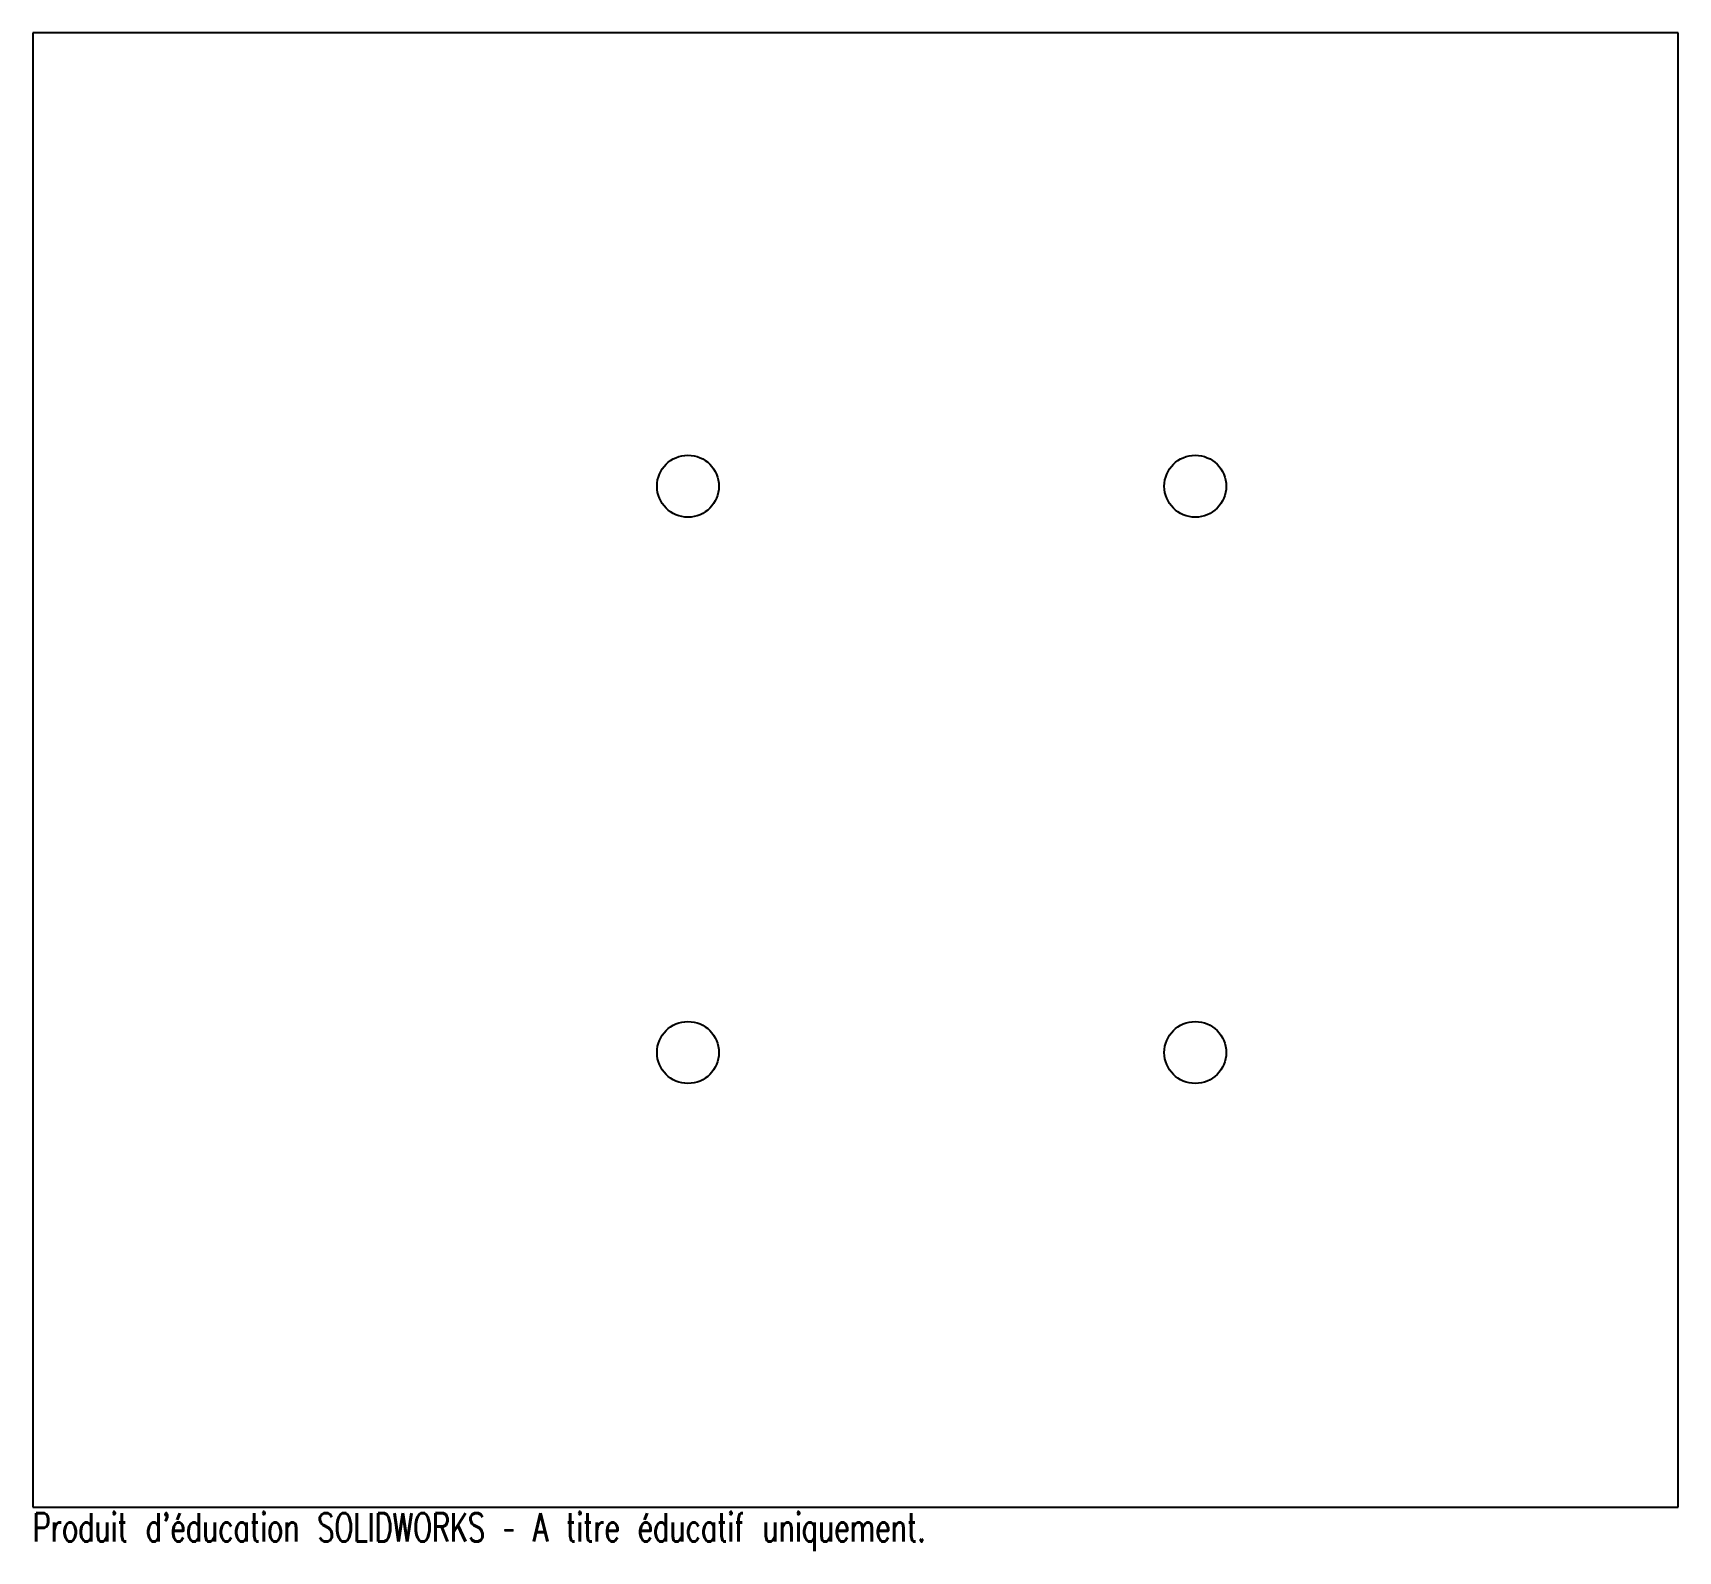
# Model space of a CAD drawing. Header units: millimetres. Extents: x -49 to 230, y -38 to 219.
import ezdxf

# ---------------------------------------------------------------- set-up
doc = ezdxf.new("R2010")
doc.units = ezdxf.units.MM
doc.styles.add('SLDTEXTSTYLE0', font='TXT', dxfattribs={"width": 0.7, "bigfont": 'bigfont'})

msp = doc.modelspace()

# ---------------------------------------------------------------- linework, layer by layer
at = {"color": 7, "linetype": 'Continuous', "lineweight": 25}
for p, q in [((-49.13, 219.13), (-49.13, -30.77)), ((229.77, 219.13), (-49.13, 219.13)), ((229.77, -30.77), (229.77, 219.13)), ((-49.13, -30.77), (229.77, -30.77))]:
    msp.add_line(p, q, dxfattribs=at)
for centre in [(61.92, 142.28), (147.92, 142.28), (61.92, 46.28), (147.92, 46.28)]:
    msp.add_circle(centre, 5.25, dxfattribs=at)

# ---------------------------------------------------------------- texts
at = {"color": 7, "linetype": 'Continuous', "insert": (-49.13, -31.79), "char_height": 4.8336, "attachment_point": 1, "style": 'SLDTEXTSTYLE0'}
msp.add_mtext("Produit d'éducation SOLIDWORKS – A titre éducatif uniquement.", dxfattribs=at)

doc.saveas('drawing.dxf')
